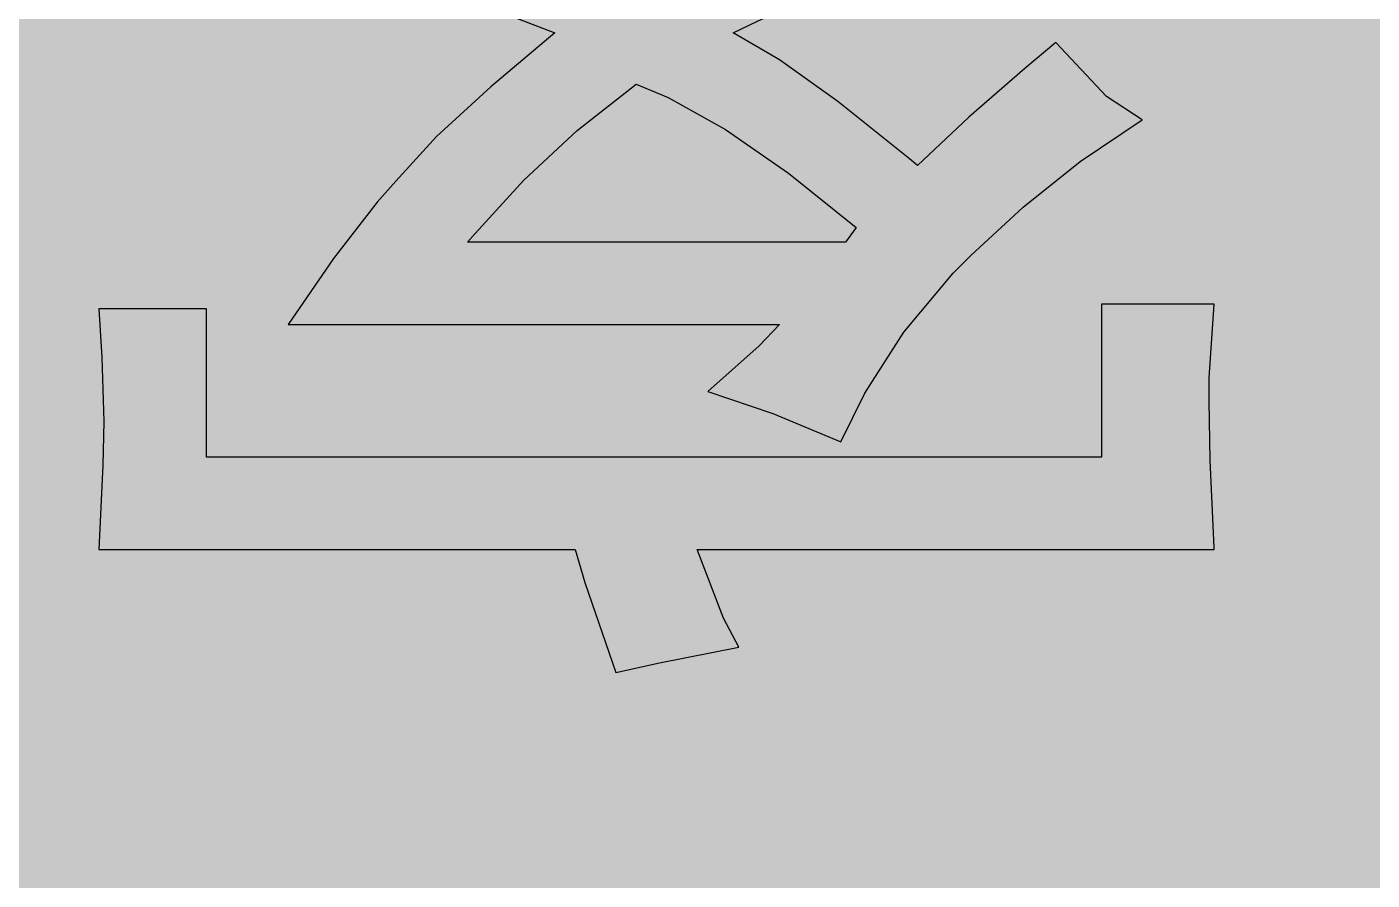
# Model space of a CAD drawing. Header units: millimetres. Extents: x -86361817 to -86131630, y 1129306426 to 1129405304.
# Drawn here: x -86358872.3 to -86358798.5, y 1129402996 to 1129403042.8 of the extents above; entities that cross this region are included whole.
import ezdxf

# ---------------------------------------------------------------- set-up
doc = ezdxf.new("R2010")
doc.units = ezdxf.units.MM
doc.header["$LTSCALE"] = 1000
doc.layers.add('EL-立面墙体线', color=2, linetype='Continuous')
doc.layers.add('E—立面造型线', color=3, linetype='Continuous')

msp = doc.modelspace()

# ---------------------------------------------------------------- hatches: boundary and pattern name
at = {"layer": 'EL-立面墙体线'}
h = msp.add_hatch(dxfattribs=at)
h.set_pattern_fill('C-WOOD5', color=250, scale=0.6)
h.set_pattern_definition([(83.103384, (-86827490.29, 1129341662.85), (359.999362, 1984.232332), [99.9347, -2898.10626]), (82.7621247, (-86827526.289, 1129341710.098), (359.9993664, 2976.34850126), [190.4924, -19811.2116]), (96.896616, (-86827382.29, 1129341766.79), (-359.99936, 1984.232333), [99.9347, -2898.10626]), (97.237875, (-86827346.289, 1129341710.098), (-2159.99616235, 16865.9748063), [190.4924, -19811.2116]), (90, (-86827478.84, 1129341761), (-359.99936, 2e-14), [667.38854, -324.7276]), (90, (-86827490.84, 1129341516.4), (-359.99936, 2e-14), [148.61146, -843.50466]), (89.5842002, (-86827461.146, 1129341516.399), (359.99941674, 48613.69219794), [944.8974, -48662.217]), (90, (-86827418.84, 1129341516.4), (-359.99936, 2e-14), []), (90, (-86827382.84, 1129341516.4), (-359.99936, 2e-14), [252.5554, -739.5607]), (90, (-86827346.84, 1129341516.4), (-359.99936, 2e-14), [192, -800.11614]), (90, (-86827310.84, 1129341516.4), (-359.99936, 2e-14), [274.4684, -717.64776]), (90.8427913, (-86827269.146, 1129341516.399), (-719.99871808, 48613.6922035), [349.64066, -73074.894]), (92.8072584, (-86827581.146, 1129341516.399), (-719.99870487, 14881.74245718), [350.0229, -36402.3798]), (95.7162282, (-86827534.86, 1129341516.399), (-1079.998082, 10913.2778382), [275.3824, -28639.7694]), (87.4662442, (-86827534.86, 1129341516.399), (359.99936553, 7936.92931944), [193.8884, -40522.6806]), (96.4693514, (-86827608.574, 1129342059.7), (-359.9993618, 2976.3484971), [76.0742, -15899.5122]), (83.5306486, (-86827265.718, 1129342059.7), (1439.9974483, 12897.5101621), [76.0742, -15899.5122]), (96.4693514, (-86827257.146, 1129341932.143), (-1439.9974483, 12897.5101621), [76.0742, -15899.5122]), (83.5306486, (-86827617.146, 1129341932.143), (359.9993618, 2976.3484971), [76.0742, -15899.5122]), (90, (-86827266.3, 1129342006.86), (-359.99936, 2e-14), [54.6142, -937.502]), (90, (-86827607.98, 1129342006.86), (-359.99936, 2e-14), [54.6142, -937.502]), (83.787357, (-86827274.29, 1129342461.27), (359.9993663, 2976.3485), [47.5227, -9932.2488]), (83.3238146, (-86827598.288, 1129342362.06), (359.99936425, 2976.34850094), [147.4551, -30818.1216]), (82.958106, (-86827562.2885, 1129342286.47), (5399.99043521, 43653.11136724), [223.7327, -46760.1366]), (82.5153262, (-86827526.2886, 1129342234.502), (1439.99745181, 10913.27781269), [276.36776, -57760.8618]), (83.103384, (-86827490.29, 1129341662.85), (359.999362, 1984.232332), [99.9347, -2898.10626]), (82.7621247, (-86827394.289, 1129342059.7), (2159.9961917, 16865.9748025), [95.2462, -19906.458]), (82.7621247, (-86827370.289, 1129342012.457), (2159.9961917, 16865.9748025), [190.4924, -19811.2116]), (82.4213806, (-86827329.146, 1129342059.7), (1439.99746135, 10913.27783844), [142.9798, -29882.7852]), (83.103384, (-86827598.29, 1129341866), (359.999362, 1984.232332), [142.76386, -2855.2771]), (83.103384, (-86827562.29, 1129341790.41), (359.999362, 1984.232332), [142.76386, -2855.2771]), (82.7621247, (-86827526.289, 1129341710.098), (359.9993664, 2976.34850126), [190.4924, -19811.2116]), (82.4213806, (-86827293.146, 1129342059.7), (1439.99746135, 10913.27783844), [142.9798, -29882.7852]), (98.497869, (-86827478.289, 1129342428.2), (-719.9987219, 4960.5808362), [81.2057, -16971.99]), (98.25847, (-86827454.29, 1129342461.27), (-359.999359, 1984.232334), [47.7387, -4964.82156]), (96.896616, (-86827581.15, 1129342059.7), (-359.99936, 1984.232333), [142.76386, -2855.2771]), (96.896616, (-86827545.15, 1129342059.7), (-359.99936, 1984.232333), [142.76386, -2855.2771]), (97.237875, (-86827502.289, 1129342012.457), (-359.9993613, 2976.3485019), [190.4924, -19811.2116]), (96.896616, (-86827382.29, 1129341766.79), (-359.99936, 1984.232333), [99.9347, -2898.10626]), (97.237875, (-86827346.289, 1129341710.098), (-2159.99616235, 16865.9748063), [190.4924, -19811.2116]), (97.5786193, (-86827310.289, 1129341790.412), (-1439.99744248, 10913.27784093), [142.9798, -29882.7852]), (97.5786193, (-86827274.289, 1129341866.002), (-2519.99552006, 18850.20714972), [142.9798, -29882.7852]), (90, (-86827382.84, 1129342154.23), (-359.99936, 2e-14), [354.2817, -637.83444]), (90, (-86827346.84, 1129342202.17), (-359.99936, 2e-14), [306.349, -685.7671]), (90, (-86827310.84, 1129342202.17), (-359.99936, 2e-14), [306.349, -685.7671]), (90, (-86827274.84, 1129342202.17), (-359.99936, 2e-14), [260.4657, -731.65044]), (90, (-86827598.84, 1129342202.17), (-359.99936, 2e-14), [161.50356, -830.6126]), (90, (-86827562.84, 1129342202.17), (-359.99936, 2e-14), [82.3338, -909.78234]), (90, (-86827526.84, 1129342202.17), (-359.99936, 2e-14), [34.23284, -957.8833]), (90, (-86827478.84, 1129341761), (-359.99936, 2e-14), [667.38854, -324.7276]), (90, (-86827394.84, 1129341864.95), (-359.99936, 2e-14), [193.2791, -798.83706]), (90, (-86827370.84, 1129341900.4), (-359.99936, 2e-14), [109.76716, -882.34896]), (90, (-86827328.44, 1129341931.7), (-359.99936, 2e-14), [129.6561, -862.46004]), (90, (-86827292.43, 1129342006.86), (-359.99936, 2e-14), [54.6142, -937.502]), (90, (-86827581.26, 1129342006.86), (-359.99936, 2e-14), [54.6142, -937.502]), (90, (-86827545.24, 1129341931.7), (-359.99936, 2e-14), [129.6561, -862.46004]), (90, (-86827502.84, 1129341900.4), (-359.99936, 2e-14), [109.76716, -882.34896])])
h.paths.add_polyline_path([(-86360613.674, 1129404857.511), (-86360613.674, 1129401907.511), (-86356683.674, 1129401907.511), (-86356683.674, 1129404857.511)])

# ---------------------------------------------------------------- linework, layer by layer
at = {"layer": 'E—立面造型线', "color": 1}
for points in [[(-86358830.972, 1129403041.044), (-86358833.526, 1129403042.533), (-86358832.196, 1129403043.172), (-86358828.578, 1129403044.821), (-86358824.802, 1129403046.204)], [(-86358846.505, 1129403043.757), (-86358843.313, 1129403042.533), (-86358846.824, 1129403039.554), (-86358849.803, 1129403036.841), (-86358852.037, 1129403034.394), (-86358853.048, 1129403033.224), (-86358855.442, 1129403030.139), (-86358857.942, 1129403026.522), (-86358830.972, 1129403026.522), (-86358832.089, 1129403025.351), (-86358834.909, 1129403022.851), (-86358831.345, 1129403021.628), (-86358827.621, 1129403020.085)], [(-86358820.493, 1129403030.298), (-86358817.62, 1129403032.958), (-86358814.482, 1129403035.458), (-86358811.077, 1129403037.746), (-86358813.046, 1129403039.022), (-86358815.812, 1129403042.001), (-86358817.514, 1129403040.565), (-86358820.599, 1129403037.905), (-86358823.419, 1129403035.246)], [(-86358823.419, 1129403035.246), (-86358823.844, 1129403035.618), (-86358827.781, 1129403038.756), (-86358830.972, 1129403041.044)], [(-86358823.419, 1129403035.246), (-86358823.844, 1129403035.618), (-86358827.781, 1129403038.756), (-86358830.972, 1129403041.044)], [(-86358848.101, 1129403031.043), (-86358847.675, 1129403031.522), (-86358845.016, 1129403034.448), (-86358842.09, 1129403037.161), (-86358838.845, 1129403039.714)], [(-86358838.845, 1129403039.714), (-86358837.09, 1129403038.969), (-86358833.951, 1129403037.214), (-86358830.493, 1129403034.82)], [(-86358838.845, 1129403039.714), (-86358837.09, 1129403038.969), (-86358833.951, 1129403037.214), (-86358830.493, 1129403034.82)], [(-86358830.493, 1129403034.82), (-86358826.77, 1129403031.841), (-86358827.355, 1129403031.043), (-86358848.101, 1129403031.043)], [(-86358827.621, 1129403020.085), (-86358826.291, 1129403022.745), (-86358824.163, 1129403026.096), (-86358821.45, 1129403029.341), (-86358820.493, 1129403030.298)], [(-86358862.41, 1129403019.234), (-86358862.41, 1129403027.373), (-86358868.315, 1129403027.373), (-86358868.156, 1129403024.713), (-86358868.049, 1129403021.202), (-86358868.102, 1129403018.808), (-86358868.315, 1129403014.18), (-86358842.196, 1129403014.18), (-86358841.664, 1129403012.372), (-86358839.962, 1129403007.425)], [(-86358807.354, 1129403019.074), (-86358807.407, 1129403022.319), (-86358807.407, 1129403023.596), (-86358807.141, 1129403027.639), (-86358813.311, 1129403027.639), (-86358813.311, 1129403019.234), (-86358862.41, 1129403019.234)], [(-86358839.962, 1129403007.425), (-86358837.568, 1129403007.957), (-86358833.206, 1129403008.808), (-86358834.058, 1129403010.403), (-86358835.494, 1129403014.18), (-86358807.141, 1129403014.18), (-86358807.141, 1129403014.287), (-86358807.354, 1129403019.074)]]:
    msp.add_lwpolyline(points, dxfattribs=at)

doc.saveas('drawing.dxf')
